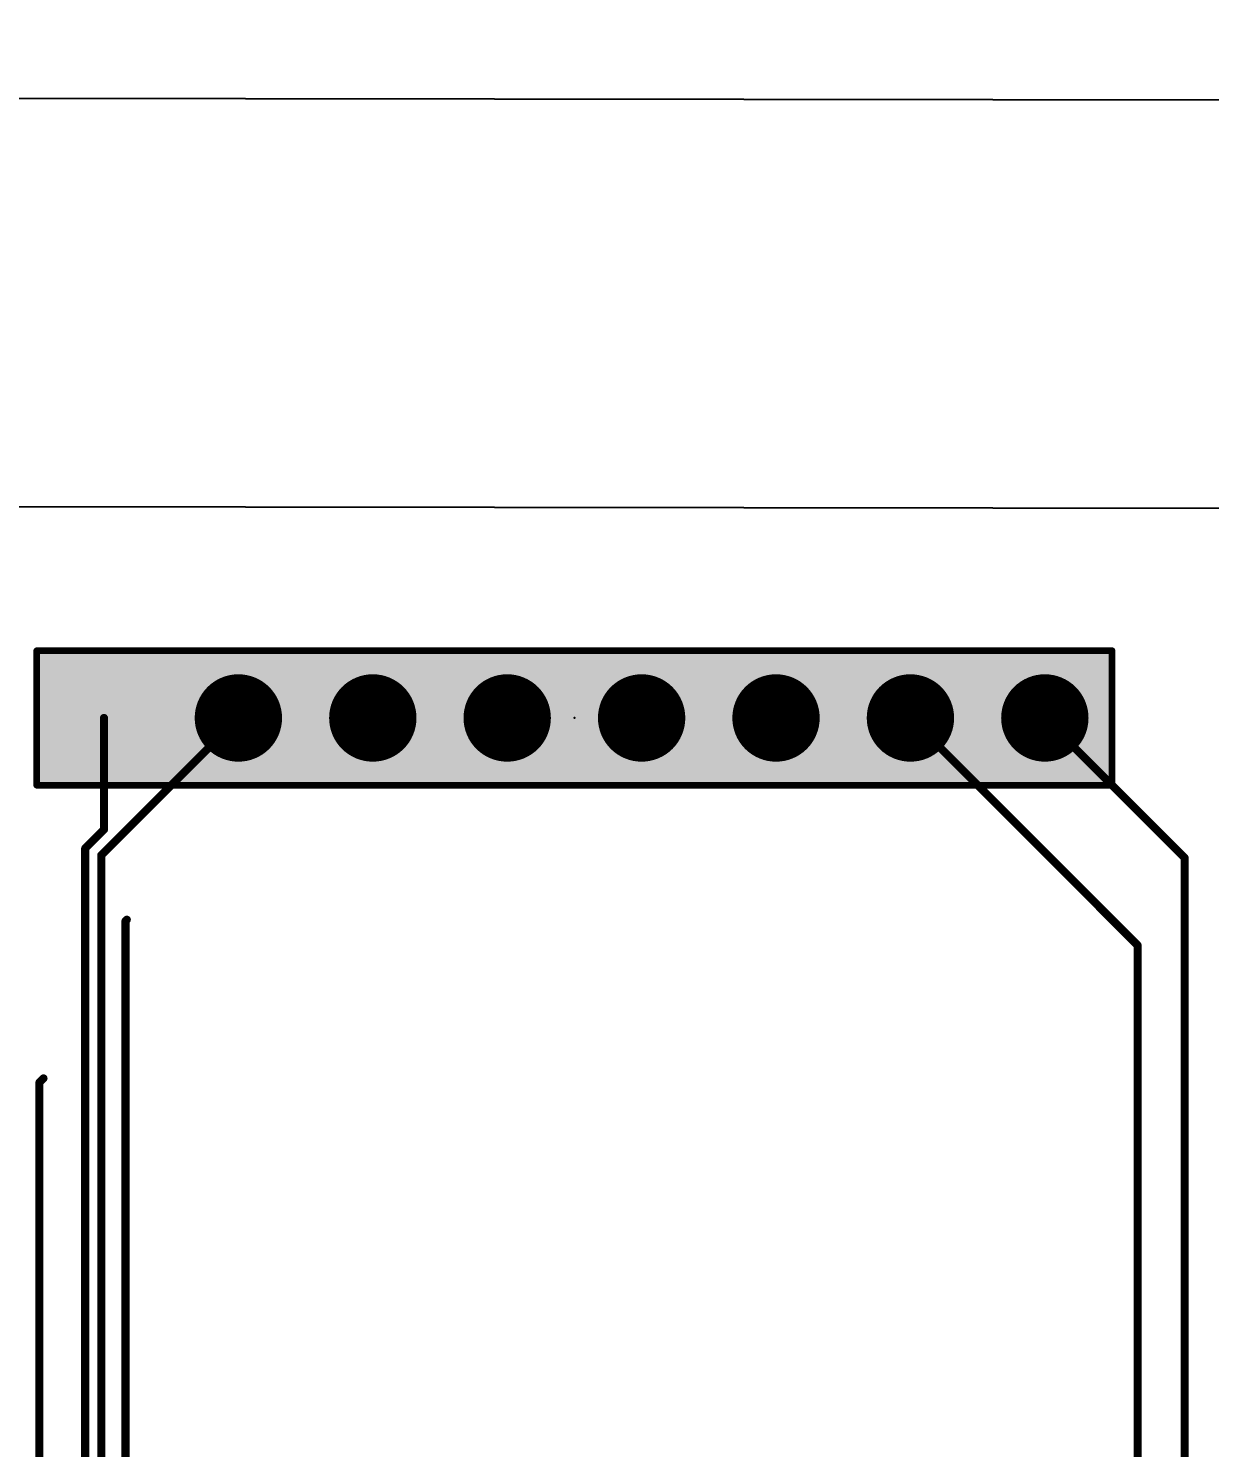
# Model space of a CAD drawing. Extents: x -12 to 108, y -5 to 75.
# Drawn here: x 63.87 to 86.2, y 48.24 to 75.05 of the extents above; entities that cross this region are included whole.
import ezdxf

# ---------------------------------------------------------------- set-up
doc = ezdxf.new("R2010")
doc.units = 0
doc.header["$MEASUREMENT"] = 0
doc.layers.get('0').update_dxf_attribs({"linetype": 'CONTINUOUS'})
doc.layers.get('Defpoints').update_dxf_attribs({"linetype": 'CONTINUOUS'})
for name, color, linetype in [('1', 12, 'CONTINUOUS'), ('17', 110, 'CONTINUOUS'), ('20', 31, 'CONTINUOUS'), ('21', 41, 'CONTINUOUS'), ('23', 53, 'CONTINUOUS'), ('39', 12, 'CONTINUOUS')]:
    doc.layers.add(name, color=color, linetype=linetype)
doc.dimstyles.get("Standard").update_dxf_attribs({"dimtxt": 0.18, "dimasz": 0.18, "dimexe": 0.18, "dimexo": 0.0625, "dimgap": 0.09, "dimtad": 0, "dimtih": 1, "dimtoh": 1, "dimdec": 4, "dimzin": 0, "dimdsep": 46, "dimtxsty": 'Standard', "dimcen": 0.09, "dimadec": 0, "dimazin": 0, "dimtfac": 1, "dimtdec": 4, "dimtofl": 0, "dimtmove": 0, "dimatfit": 3, "dimfxl": 1, "dimtolj": 1, "dimtzin": 0, "dimarcsym": 0})

# ---------------------------------------------------------------- blocks, each defined once
blk = doc.blocks.new('RECT')
blk.add_solid([(-0.5, -0.5), (0.5, -0.5), (-0.5, 0.5), (0.5, 0.5)])
blk = doc.blocks.new('SQUAREP')
blk.add_solid([(-0.5, -0.5), (0.5, -0.5), (-0.5, 0.5), (0.5, 0.5)])
blk = doc.blocks.new('ROUNDP')
at = {"const_width": 0.5}
blk.add_lwpolyline([(0, -0.25, 1), (0, 0.25, 1), (0, -0.25)], format="xyb", dxfattribs=at)
blk = doc.blocks.new('*D368')
at = {"layer": '21', "color": 0, "linetype": 'Continuous', "lineweight": -2, "transparency": 16777216}
for p, q in [((0, 66.153), (0.01, 73.984)), ((2.009, 73.801), (45.048, 73.748)), ((101.266, 73.679), (58.228, 73.732)), ((103.256, 66.026), (103.266, 73.857))]:
    blk.add_line(p, q, dxfattribs=at)
at = {"layer": '21', "color": 0, "linetype": 'Continuous', "transparency": 16777216}
for points in [[(2.01, 74.135), (2.009, 73.468), (0.009, 73.804)], [(101.266, 74.013), (101.265, 73.346), (103.266, 73.677)]]:
    blk.add_solid(points, dxfattribs=at)
at = {"layer": 'Defpoints', "color": 0, "linetype": 'Continuous', "transparency": 16777216}
for p in [(0.009, 73.804), (0, 66.091), (103.256, 65.964)]:
    blk.add_point(p, dxfattribs=at)
at = {"layer": '21', "color": 0, "linetype": 'Continuous', "transparency": 16777216, "insert": (51.638, 73.74), "char_height": 2, "attachment_point": 5}
blk.add_mtext('\\A1;103.2565', dxfattribs=at)

msp = doc.modelspace()

# ---------------------------------------------------------------- linework, layer by layer
at = {"layer": '1', "const_width": 0.1524}
for points in [[(65.2526, 59.436), (67.8434, 62.0268)], [(65.3034, 62.0268), (65.3034, 59.9179)], [(80.5434, 62.0268), (84.836, 57.7342)], [(85.725, 59.3852), (83.0834, 62.0268)], [(65.3034, 59.9179), (64.9478, 59.5623)], [(64.9478, 59.5623), (64.9478, 42.9514)], [(65.2526, 41.9354), (65.2526, 59.436)], [(85.725, 59.3852), (85.725, 32.0802)], [(65.7098, 58.1914), (65.7352, 58.2168)], [(65.7098, 41.8846), (65.7098, 58.1914)], [(84.836, 57.7342), (84.836, 34.798)], [(64.1604, 55.2196), (64.0842, 55.1434)], [(64.0842, 55.1434), (64.0842, 41.9862)]]:
    msp.add_lwpolyline(points, dxfattribs=at)
at = {"layer": '1', "const_width": 0.0762}
for points in [[(65.3415, 62.0268, 1), (65.2653, 62.0268)], [(67.8703, 61.9999, 1), (67.8165, 62.0537)], [(80.5703, 62.0537, 1), (80.5165, 61.9999)], [(83.1103, 62.0537, 1), (83.0565, 61.9999)], [(65.2653, 59.9179, 1), (65.3415, 59.9179)], [(65.3303, 59.8909, 1), (65.2765, 59.9448)], [(64.9859, 59.5623, 1), (64.9097, 59.5623)], [(64.9209, 59.5892, 1), (64.9747, 59.5353)], [(65.2907, 59.436, 1), (65.2145, 59.436)], [(65.2257, 59.4629, 1), (65.2795, 59.4091)], [(85.7631, 59.3852, 1), (85.6869, 59.3852)], [(85.6981, 59.3583, 1), (85.7519, 59.4121)], [(65.7479, 58.1914, 1), (65.6717, 58.1914)], [(65.6829, 58.2183, 1), (65.7367, 58.1645)], [(65.7621, 58.1899, 1), (65.7083, 58.2437)], [(84.8741, 57.7342, 1), (84.7979, 57.7342)], [(84.8091, 57.7073, 1), (84.8629, 57.7611)], [(64.1873, 55.1927, 1), (64.1335, 55.2465)], [(64.1223, 55.1434, 1), (64.0461, 55.1434)], [(64.0573, 55.1703, 1), (64.1111, 55.1165)]]:
    msp.add_lwpolyline(points, format="xyb", dxfattribs=at)
at = {"layer": '20'}
msp.add_line((103.2564, 65.964), (0, 66.091), dxfattribs=at)
at = {"layer": '21', "const_width": 0.0635}
for points in [[(64.0652, 63.2968, 1), (64.0016, 63.2968)], [(64.0334, 63.3286, 1), (64.0334, 63.2651)], [(84.3852, 63.2968, 1), (84.3217, 63.2968)], [(84.3534, 63.2651, 1), (84.3534, 63.3286)], [(64.0016, 60.7568, 1), (64.0652, 60.7568)], [(64.0334, 60.7886, 1), (64.0334, 60.7251)], [(84.3217, 60.7568, 1), (84.3852, 60.7568)], [(84.3534, 60.7251, 1), (84.3534, 60.7886)]]:
    msp.add_lwpolyline(points, format="xyb", dxfattribs=at)
at = {"layer": '21', "const_width": 0.127}
for points in [[(64.0334, 60.7568), (64.0334, 63.2968)], [(64.0334, 63.2968), (84.3534, 63.2968)], [(84.3534, 63.2968), (84.3534, 60.7568)], [(84.3534, 60.7568), (64.0334, 60.7568)]]:
    msp.add_lwpolyline(points, dxfattribs=at)
at = {"layer": '23'}
msp.add_point((74.1934, 62.0268), dxfattribs=at)
at = {"layer": '39'}
for p, q in [((64.0334, 60.7568), (64.0334, 63.2968)), ((64.0334, 63.2968), (84.3534, 63.2968)), ((84.3534, 63.2968), (84.3534, 60.7568)), ((84.3534, 60.7568), (64.0334, 60.7568))]:
    msp.add_line(p, q, dxfattribs=at)

# ---------------------------------------------------------------- block references
at = {"layer": '17', "xscale": 1.651, "yscale": 1.651, "rotation": 90}
for name, p in [('SQUAREP', (65.3034, 62.0268)), ('SQUAREP', (65.3034, 62.0268)), ('ROUNDP', (67.8434, 62.0268)), ('ROUNDP', (67.8434, 62.0268)), ('ROUNDP', (70.3834, 62.0268)), ('ROUNDP', (70.3834, 62.0268)), ('ROUNDP', (72.9234, 62.0268)), ('ROUNDP', (72.9234, 62.0268)), ('ROUNDP', (75.4634, 62.0268)), ('ROUNDP', (75.4634, 62.0268)), ('ROUNDP', (78.0034, 62.0268)), ('ROUNDP', (78.0034, 62.0268)), ('ROUNDP', (80.5434, 62.0268)), ('ROUNDP', (80.5434, 62.0268)), ('ROUNDP', (83.0834, 62.0268)), ('ROUNDP', (83.0834, 62.0268))]:
    msp.add_blockref(name, p, dxfattribs=at)
at = {"layer": '39', "xscale": 2.54, "yscale": 20.32, "rotation": 90}
msp.add_blockref('RECT', (74.1934, 62.0268), dxfattribs=at)

# ---------------------------------------------------------------- dimensions: what is measured, and where the dimension line sits
at = {"layer": '21', "linetype": 'Continuous'}
dim = msp.add_aligned_dim(p1=(103.2564, 65.964), p2=(0, 66.091), distance=-7.71278, dimstyle='Standard', override={"dimtxt": 2, "dimasz": 2}, dxfattribs=at)
dim.commit()
dim.dimension.update_dxf_attribs({"geometry": '*D368', "text_midpoint": (51.63769, 73.74028)})

doc.saveas('drawing.dxf')
